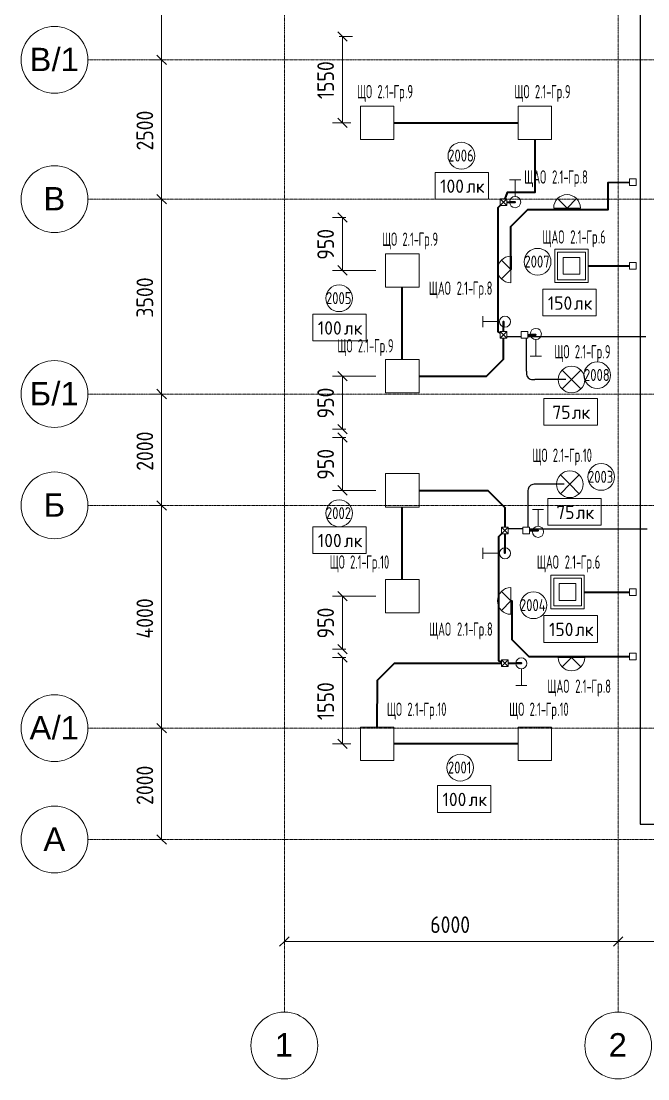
# Model space of a CAD drawing. Header units: millimetres. Extents: x -4730 to 98194, y -4296 to 93388.
# Drawn here: x -4730 to 6533, y -4296 to 14695 of the extents above; entities that cross this region are included whole.
import ezdxf

# ---------------------------------------------------------------- set-up
doc = ezdxf.new("R2010")
doc.units = ezdxf.units.MM
doc.linetypes.add('Линия сетки', pattern=[22.225, 12.7, -3.175, 3.175, -3.175])
for name, color, linetype, lineweight, true_color in [('Кабельные лотки', 5, 'Continuous', 25, 0x0000ff), ('Короба', 7, 'Continuous', 25, 0x008000), ('Соединительные детали коробов', 7, 'Continuous', 25, 0x008000), ('Типовые аннотации', 5, 'Continuous', 18, 0x0000ff)]:
    doc.layers.add(name, color=color, linetype=linetype, lineweight=lineweight, true_color=true_color)
for name, color, linetype, lineweight in [('Марки помещений', 7, 'Continuous', 9), ('Марки силовых электроприборов', 7, 'Continuous', 9), ('Оси', 7, 'Continuous', 9), ('Провода', 7, 'Continuous', 35), ('Размеры', 7, 'Continuous', 9), ('Размеры-120', 7, 'Continuous', 9)]:
    doc.layers.add(name, color=color, linetype=linetype, lineweight=lineweight)
doc.styles.add('Arial_1', font='arial.ttf', dxfattribs={"height": 420})
doc.styles.add('GOST Common', font='GOST_Common.ttf', dxfattribs={"width": 0.6, "height": 240})
doc.styles.add('GOST Common_2', font='GOST_Common.ttf', dxfattribs={"height": 240})
doc.styles.add('GOST Common_3', font='GOST_Common.ttf', dxfattribs={"width": 0.9, "height": 300})
doc.styles.add('GOST Common_4', font='GOST_Common.ttf', dxfattribs={"width": 0.8, "height": 216})
doc.dimstyles.new('ADSK_Проверочный', dxfattribs={"dimscale": 304.8, "dimtxt": 301.714499, "dimasz": 0.556693, "dimexe": 0.590551, "dimexo": 0.590551, "dimgap": 0.19685, "dimtad": 1, "dimdec": 3, "dimrnd": 0.001, "dimdsep": 46, "dimtxsty": 'GOST Common_3', "dimblk1": 'OBLIQUE', "dimblk2": 'OBLIQUE', "dimsah": 1, "dimcen": 0.09, "dimazin": 0, "dimtfac": 1, "dimtdec": 4, "dimtix": 1, "dimtmove": 0, "dimatfit": 3, "dimfxl": 1, "dimtvp": 1, "dimtolj": 1, "dimtzin": 0, "dimarcsym": 2})

# ---------------------------------------------------------------- blocks, each defined once
blk = doc.blocks.new('M_Короб_ отвод - Плоский торец - ПВХ - Стандартная-2386742-2-й этаж')
at = {"layer": 'Соединительные детали коробов'}
for p, q in [((0, 111.95), (0, 150.05)), ((-150.05, 0), (-111.95, 0))]:
    blk.add_line(p, q, dxfattribs=at)
blk.add_arc((-111.95, 111.95), 111.95, 270, 0, dxfattribs=at)
blk = doc.blocks.new('Ось сетки - Заголовок сетки - Окружность 5 мм-1145995-2-й этаж')
at = {"layer": 'Оси'}
blk.add_circle((0, 0), 5, dxfattribs=at)
blk = doc.blocks.new('DIMBLOCK1-2-й этаж')
at = {"layer": 'Размеры-120'}
for p, q in [((0, -1890), (0, -1650)), ((6000, -1890), (6000, -1650)), ((0, -1830), (-85, -1915)), ((0, -1830), (85, -1745)), ((0, -1830), (6000, -1830)), ((0, -1830), (0, -1890)), ((6000, -1830), (5915, -1915)), ((6000, -1830), (6085, -1745)), ((6000, -1830), (6000, -1890))]:
    blk.add_line(p, q, dxfattribs=at)
at = {"layer": 'Размеры-120', "color": 0, "insert": (2622, -1378), "char_height": 300, "width": 908.21, "attachment_point": 1, "line_spacing_factor": 1.022761, "style": 'GOST Common_3'}
blk.add_mtext('6000', dxfattribs=at)
blk = doc.blocks.new('_Oblique')
at = {"color": 0, "linetype": 'ByBlock', "lineweight": -2}
blk.add_line((-0.5, -0.5), (0.5, 0.5), dxfattribs=at)
blk = doc.blocks.new('DIMBLOCK2-2-й этаж')
at = {"layer": 'Размеры-120'}
for p, q in [((6000, -1890), (6000, -1650)), ((9500, -1890), (9500, -1650)), ((6000, -1830), (5915, -1915)), ((6000, -1830), (6085, -1745)), ((6000, -1830), (9500, -1830)), ((6000, -1830), (6000, -1890)), ((9500, -1830), (9415, -1915)), ((9500, -1830), (9585, -1745)), ((9500, -1830), (9500, -1890))]:
    blk.add_line(p, q, dxfattribs=at)
at = {"layer": 'Размеры-120', "color": 0, "insert": (7372, -1378), "char_height": 300, "width": 908.21, "attachment_point": 1, "line_spacing_factor": 1.022761, "style": 'GOST Common_3'}
blk.add_mtext('3500', dxfattribs=at)
blk = doc.blocks.new('DIMBLOCK21-2-й этаж')
at = {"layer": 'Размеры-120'}
for p, q in [((-2145, 2000), (-2385, 2000)), ((-2205, 2000), (-2290, 2085)), ((-2205, 0), (-2205, 2000)), ((-2205, 2000), (-2120, 1915)), ((-2205, 2000), (-2145, 2000)), ((-2145, 0), (-2385, 0)), ((-2205, 0), (-2290, 85)), ((-2205, 0), (-2120, -85)), ((-2205, 0), (-2145, 0))]:
    blk.add_line(p, q, dxfattribs=at)
at = {"layer": 'Размеры-120', "color": 0, "insert": (-2657, 622), "char_height": 300, "width": 908.21, "attachment_point": 1, "rotation": 90, "line_spacing_factor": 1.022761, "style": 'GOST Common_3'}
blk.add_mtext('2000', dxfattribs=at)
blk = doc.blocks.new('DIMBLOCK22-2-й этаж')
at = {"layer": 'Размеры-120'}
for p, q in [((-2205, 6000), (-2290, 6085)), ((-2145, 6000), (-2385, 6000)), ((-2205, 2000), (-2205, 6000)), ((-2205, 6000), (-2120, 5915)), ((-2205, 6000), (-2145, 6000)), ((-2145, 2000), (-2385, 2000)), ((-2205, 2000), (-2290, 2085)), ((-2205, 2000), (-2120, 1915)), ((-2205, 2000), (-2145, 2000))]:
    blk.add_line(p, q, dxfattribs=at)
at = {"layer": 'Размеры-120', "color": 0, "insert": (-2657, 3609), "char_height": 300, "width": 938.89, "attachment_point": 1, "rotation": 90, "line_spacing_factor": 1.022761, "style": 'GOST Common_3'}
blk.add_mtext('4000', dxfattribs=at)
blk = doc.blocks.new('DIMBLOCK23-2-й этаж')
at = {"layer": 'Размеры-120'}
for p, q in [((-2145, 8000), (-2385, 8000)), ((-2205, 8000), (-2290, 8085)), ((-2205, 6000), (-2205, 8000)), ((-2205, 8000), (-2120, 7915)), ((-2205, 8000), (-2145, 8000)), ((-2205, 6000), (-2290, 6085)), ((-2145, 6000), (-2385, 6000)), ((-2205, 6000), (-2120, 5915)), ((-2205, 6000), (-2145, 6000))]:
    blk.add_line(p, q, dxfattribs=at)
at = {"layer": 'Размеры-120', "color": 0, "insert": (-2657, 6622), "char_height": 300, "width": 908.21, "attachment_point": 1, "rotation": 90, "line_spacing_factor": 1.022761, "style": 'GOST Common_3'}
blk.add_mtext('2000', dxfattribs=at)
blk = doc.blocks.new('DIMBLOCK24-2-й этаж')
at = {"layer": 'Размеры-120'}
for p, q in [((-2205, 11500), (-2290, 11585)), ((-2145, 11500), (-2385, 11500)), ((-2205, 8000), (-2205, 11500)), ((-2205, 11500), (-2120, 11415)), ((-2205, 11500), (-2145, 11500)), ((-2145, 8000), (-2385, 8000)), ((-2205, 8000), (-2290, 8085)), ((-2205, 8000), (-2120, 7915)), ((-2205, 8000), (-2145, 8000))]:
    blk.add_line(p, q, dxfattribs=at)
at = {"layer": 'Размеры-120', "color": 0, "insert": (-2657, 9372), "char_height": 300, "width": 908.21, "attachment_point": 1, "rotation": 90, "line_spacing_factor": 1.022761, "style": 'GOST Common_3'}
blk.add_mtext('3500', dxfattribs=at)
blk = doc.blocks.new('DIMBLOCK25-2-й этаж')
at = {"layer": 'Размеры-120'}
for p, q in [((-2205, 14000), (-2290, 14085)), ((-2145, 14000), (-2385, 14000)), ((-2205, 11500), (-2205, 14000)), ((-2205, 14000), (-2120, 13915)), ((-2205, 14000), (-2145, 14000)), ((-2205, 11500), (-2290, 11585)), ((-2145, 11500), (-2385, 11500)), ((-2205, 11500), (-2120, 11415)), ((-2205, 11500), (-2145, 11500))]:
    blk.add_line(p, q, dxfattribs=at)
at = {"layer": 'Размеры-120', "color": 0, "insert": (-2657, 12372), "char_height": 300, "width": 908.21, "attachment_point": 1, "rotation": 90, "line_spacing_factor": 1.022761, "style": 'GOST Common_3'}
blk.add_mtext('2500', dxfattribs=at)
blk = doc.blocks.new('DIMBLOCK26-2-й этаж')
at = {"layer": 'Размеры-120'}
for p, q in [((-2205, 16500), (-2290, 16585)), ((-2145, 16500), (-2385, 16500)), ((-2205, 14000), (-2205, 16500)), ((-2205, 16500), (-2120, 16415)), ((-2205, 16500), (-2145, 16500)), ((-2205, 14000), (-2290, 14085)), ((-2145, 14000), (-2385, 14000)), ((-2205, 14000), (-2120, 13915)), ((-2205, 14000), (-2145, 14000))]:
    blk.add_line(p, q, dxfattribs=at)
at = {"layer": 'Размеры-120', "color": 0, "insert": (-2657, 14872), "char_height": 300, "width": 908.21, "attachment_point": 1, "rotation": 90, "line_spacing_factor": 1.022761, "style": 'GOST Common_3'}
blk.add_mtext('2500', dxfattribs=at)
blk = doc.blocks.new('DIMBLOCK91-2-й этаж')
at = {"layer": 'Размеры-120'}
for p, q in [((1044, 11170), (959, 11255)), ((1104, 11170), (864, 11170)), ((1044, 10220), (1044, 11170)), ((1044, 11170), (1129, 11085)), ((1044, 11170), (1104, 11170)), ((1044, 10220), (959, 10305)), ((1645, 10220), (864, 10220)), ((1044, 10220), (1129, 10135)), ((1044, 10220), (1645, 10220))]:
    blk.add_line(p, q, dxfattribs=at)
at = {"layer": 'Размеры-120', "color": 0, "insert": (592, 10411), "char_height": 300, "width": 681.16, "attachment_point": 1, "rotation": 90, "line_spacing_factor": 1.022761, "style": 'GOST Common_3'}
blk.add_mtext('950', dxfattribs=at)
blk = doc.blocks.new('DIMBLOCK92-2-й этаж')
at = {"layer": 'Размеры-120'}
for p, q in [((1044, 8320), (959, 8405)), ((1645, 8320), (864, 8320)), ((1044, 7370), (1044, 8320)), ((1044, 8320), (1129, 8235)), ((1044, 8320), (1645, 8320)), ((1044, 7370), (959, 7455)), ((1104, 7370), (864, 7370)), ((1044, 7370), (1129, 7285)), ((1044, 7370), (1104, 7370))]:
    blk.add_line(p, q, dxfattribs=at)
at = {"layer": 'Размеры-120', "color": 0, "insert": (592, 7561), "char_height": 300, "width": 681.16, "attachment_point": 1, "rotation": 90, "line_spacing_factor": 1.022761, "style": 'GOST Common_3'}
blk.add_mtext('950', dxfattribs=at)
blk = doc.blocks.new('DIMBLOCK93-2-й этаж')
at = {"layer": 'Размеры-120'}
for p, q in [((1104, 7220), (864, 7220)), ((1044, 7220), (959, 7305)), ((1044, 6270), (1044, 7220)), ((1044, 7220), (1129, 7135)), ((1044, 7220), (1104, 7220)), ((1645, 6270), (864, 6270)), ((1044, 6270), (959, 6355)), ((1044, 6270), (1129, 6185)), ((1044, 6270), (1645, 6270))]:
    blk.add_line(p, q, dxfattribs=at)
at = {"layer": 'Размеры-120', "color": 0, "insert": (592, 6461), "char_height": 300, "width": 681.16, "attachment_point": 1, "rotation": 90, "line_spacing_factor": 1.022761, "style": 'GOST Common_3'}
blk.add_mtext('950', dxfattribs=at)
blk = doc.blocks.new('DIMBLOCK94-2-й этаж')
at = {"layer": 'Размеры-120'}
for p, q in [((1645, 4370), (864, 4370)), ((1044, 4370), (959, 4455)), ((1044, 3420), (1044, 4370)), ((1044, 4370), (1129, 4285)), ((1044, 4370), (1645, 4370)), ((1104, 3420), (864, 3420)), ((1044, 3420), (959, 3505)), ((1044, 3420), (1129, 3335)), ((1044, 3420), (1104, 3420))]:
    blk.add_line(p, q, dxfattribs=at)
at = {"layer": 'Размеры-120', "color": 0, "insert": (592, 3611), "char_height": 300, "width": 681.16, "attachment_point": 1, "rotation": 90, "line_spacing_factor": 1.022761, "style": 'GOST Common_3'}
blk.add_mtext('950', dxfattribs=at)
blk = doc.blocks.new('DIMBLOCK95-2-й этаж')
at = {"layer": 'Размеры-120'}
for p, q in [((1044, 14420), (959, 14505)), ((984, 14420), (1224, 14420)), ((1044, 14420), (984, 14420)), ((1044, 14420), (1044, 12870)), ((1044, 14420), (1129, 14335)), ((1044, 12870), (959, 12955)), ((1195, 12870), (864, 12870)), ((1044, 12870), (1129, 12785)), ((1044, 12870), (1195, 12870))]:
    blk.add_line(p, q, dxfattribs=at)
at = {"layer": 'Размеры-120', "color": 0, "insert": (592, 13295), "char_height": 300, "width": 840.71, "attachment_point": 1, "rotation": 90, "line_spacing_factor": 1.022761, "style": 'GOST Common_3'}
blk.add_mtext('1550', dxfattribs=at)
blk = doc.blocks.new('DIMBLOCK96-2-й этаж')
at = {"layer": 'Размеры-120'}
for p, q in [((1104, 3270), (864, 3270)), ((1044, 3270), (959, 3355)), ((1044, 1720), (1044, 3270)), ((1044, 3270), (1129, 3185)), ((1044, 3270), (1104, 3270)), ((1195, 1720), (864, 1720)), ((1044, 1720), (959, 1805)), ((1044, 1720), (1129, 1635)), ((1044, 1720), (1195, 1720))]:
    blk.add_line(p, q, dxfattribs=at)
at = {"layer": 'Размеры-120', "color": 0, "insert": (592, 2145), "char_height": 300, "width": 840.71, "attachment_point": 1, "rotation": 90, "line_spacing_factor": 1.022761, "style": 'GOST Common_3'}
blk.add_mtext('1550', dxfattribs=at)
blk = doc.blocks.new('ADSK_Марка_Помещение_1_ГОСТ21-501-2011 - Номер-85995-2-й этаж')
at = {"layer": 'Марки помещений'}
blk.add_circle((0, 0), 2, dxfattribs=at)
blk = doc.blocks.new('Морка помещения_освещённость_ - Морка помещения_освещённость_-1484368-2-й этаж')
at = {"layer": 'Марки помещений', "color": 190, "true_color": 0x8000ff}
for p, q in [((-4, 0), (-4, 4)), ((-4, 4), (4, 4)), ((4, 4), (4, 0)), ((4, 0), (-4, 0))]:
    blk.add_line(p, q, dxfattribs=at)

msp = doc.modelspace()

# ---------------------------------------------------------------- linework, layer by layer
at = {"layer": 'Кабельные лотки'}
for p, q in [((6395.0021, 43348.1437), (6395.0021, 278.1437)), ((6395.0021, 278.1437), (6695.0021, 278.1437))]:
    msp.add_line(p, q, dxfattribs=at)
at = {"layer": 'Короба'}
for p, q in [((3998.0853, 9032.2039), (4258.0853, 9032.2039)), ((4349.5853, 8410.05), (4349.5853, 9003.7039)), ((4378.0853, 9032.2039), (6498.0853, 9032.2039)), ((5060, 8260), (4499.6353, 8260)), ((5030.9414, 6380), (4527.0357, 6380)), ((4376.9857, 6229.95), (4376.9857, 5607.2249)), ((4285.4857, 5578.7249), (4020.4857, 5578.7249)), ((4405.4857, 5578.7249), (6520.4857, 5578.7249))]:
    msp.add_line(p, q, dxfattribs=at)
at = {"layer": 'Оси', "linetype": 'Линия сетки'}
for p, q in [((0, 93388.3703), (0, -3096.3487)), ((6000, 93388.3703), (6000, -3096.3487)), ((98194.2682, 14000), (-3530.0173, 14000)), ((98194.2682, 11500), (-3530.0173, 11500)), ((98194.2682, 8000), (-3530.0173, 8000)), ((98194.2682, 6000), (-3530.0173, 6000)), ((98194.2682, 2000), (-3530.0173, 2000)), ((98194.2682, 0), (-3530.0173, 0))]:
    msp.add_line(p, q, dxfattribs=at)
at = {"layer": 'Провода'}
for p, q in [((1970, 12869.9999), (4200, 12869.9999)), ((5460, 10300.0006), (6200, 10300)), ((2120.3575, 8619.9999), (2120.3575, 9919.9999)), ((2120.3575, 4669.9999), (2120.3575, 5969.9999)), ((5390.9414, 4445.0004), (6200, 4444.9999)), ((4200, 1719.9999), (1970, 1719.9999))]:
    msp.add_line(p, q, dxfattribs=at)
at = {"layer": 'Провода', "flags": 128}
for points in [[(4500.5434, 12569.9999), (4502.264, 11620), (4002.264, 11620), (3959.9276, 11503.7039)], [(5080, 11340), (5080, 11315), (5820, 11315), (5820, 11795), (6200, 11803.6364)], [(3998.0853, 11443.7045), (4147.8947, 11443.706), (4047.9135, 11443.706)], [(3878.0853, 11383.7081), (3839.3745, 11345), (3839.3745, 9125), (3878.0853, 9100.9619)], [(4067.9272, 10474.9909), (4070, 10234.9999), (4070, 11010.1999), (4374.8, 11314.9999), (5080, 11314.9999), (5080, 11340)], [(3938.084, 9123.7039), (3938.0804, 9300), (3938.0804, 9203.5139)], [(2420, 8319.9999), (3633.2804, 8319.9999), (3938.0824, 8624.7999), (3938.0849, 9003.7039)], [(4378.0853, 9063.7045), (4520, 9063.706), (4421.2323, 9063.706)], [(2420, 6269.9999), (3655.6809, 6269.9999), (3960.4829, 5965.1999), (3960.4853, 5607.2249)], [(4405.4857, 5547.2255), (4560, 5547.2269), (4462.3571, 5547.2269)], [(3900.4857, 5487.2285), (3847.3438, 5434.0898), (3847.3438, 3214.0898), (3900.4857, 3192.0777)], [(3960.485, 5487.2249), (3960.4809, 5140), (3960.4809, 5239.9249)], [(4070, 4284.9999), (4090, 4284.9999), (4090, 3589.7999), (4394.8, 3284.9999), (5160, 3284.9999), (5160, 3269.9999)], [(5160, 3269.9999), (5160, 3284.9999), (6200, 3284.9999)], [(1670.4693, 2019.9999), (1671.7872, 2862.4273), (1977.064, 3167.2267), (3900.4857, 3167.2249)], [(4020.4857, 3167.2253), (4260, 3167.2269), (4160.0412, 3167.2269)]]:
    msp.add_lwpolyline(points, dxfattribs=at)
at = {"layer": 'Типовые аннотации'}
for p, q in [((1370, 13169.9999), (1970, 13169.9999)), ((1370, 12569.9999), (1370, 13169.9999)), ((1970, 13169.9999), (1970, 12569.9999)), ((4200, 13169.9999), (4800, 13169.9999)), ((4200, 12569.9999), (4200, 13169.9999)), ((4800, 13169.9999), (4800, 12569.9999)), ((1970, 12569.9999), (1370, 12569.9999)), ((4800, 12569.9999), (4200, 12569.9999)), ((4247.8947, 11845.6433), (4047.8947, 11845.6433)), ((4147.8947, 11545.6433), (4147.8947, 11845.6433)), ((1820, 10519.9999), (2420, 10519.9999)), ((1820, 9919.9999), (1820, 10519.9999)), ((2420, 10519.9999), (2420, 9919.9999)), ((2420, 9919.9999), (1820, 9919.9999)), ((3564.3567, 9400), (3564.3567, 9200)), ((3864.3567, 9300), (3564.3567, 9300)), ((4520, 8979.3567), (4520, 8679.3567)), ((1820, 8619.9999), (2420, 8619.9999)), ((1820, 8019.9999), (1820, 8619.9999)), ((2420, 8619.9999), (2420, 8019.9999)), ((4420, 8679.3567), (4620, 8679.3567)), ((5160, 8260), (4990.2944, 8429.7056)), ((5160, 8260), (5329.7056, 8429.7056)), ((5160, 8260), (4990.2944, 8090.2944)), ((5160, 8260), (5329.7056, 8090.2944)), ((2420, 8019.9999), (1820, 8019.9999)), ((1820, 6569.9999), (2420, 6569.9999)), ((1820, 5969.9999), (1820, 6569.9999)), ((2420, 6569.9999), (2420, 5969.9999)), ((5130.9414, 6380), (4961.2358, 6549.7056)), ((5130.9414, 6380), (5300.647, 6549.7056)), ((5130.9414, 6380), (4961.2358, 6210.2944)), ((5130.9414, 6380), (5300.647, 6210.2944)), ((2420, 5969.9999), (1820, 5969.9999)), ((4660, 5925.6432), (4460, 5925.6432)), ((4560, 5625.6432), (4560, 5925.6432)), ((3564.3567, 5240), (3564.3567, 5040)), ((3864.3567, 5140), (3564.3567, 5140)), ((1820, 4669.9999), (2420, 4669.9999)), ((1820, 4069.9999), (1820, 4669.9999)), ((2420, 4669.9999), (2420, 4069.9999)), ((2420, 4069.9999), (1820, 4069.9999)), ((4260, 3064.3566), (4260, 2764.3566)), ((4160, 2764.3566), (4360, 2764.3566)), ((1370, 2019.9999), (1970, 2019.9999)), ((1370, 1419.9999), (1370, 2019.9999)), ((1970, 2019.9999), (1970, 1419.9999)), ((4200, 2019.9999), (4800, 2019.9999)), ((4200, 1419.9999), (4200, 2019.9999)), ((4800, 2019.9999), (4800, 1419.9999)), ((1970, 1419.9999), (1370, 1419.9999)), ((4800, 1419.9999), (4200, 1419.9999))]:
    msp.add_line(p, q, dxfattribs=at)
at = {"layer": 'Типовые аннотации', "color": 1, "true_color": 0xff0000}
for p, q in [((6200, 11865), (6320, 11865)), ((6200, 11745), (6200, 11865)), ((6320, 11865), (6320, 11745)), ((6320, 11745), (6200, 11745)), ((5080, 11340), (4910.2944, 11509.7056)), ((5080, 11340), (5249.7056, 11509.7056)), ((4840, 11340), (5320, 11340)), ((4070, 9994.9999), (4070, 10474.9999)), ((4860, 10600), (5460, 10600)), ((4860, 10000), (4860, 10600)), ((4910, 10550), (5410, 10550)), ((4910, 10050), (4910, 10550)), ((5010, 10450), (5010, 10150)), ((5310, 10450), (5010, 10450)), ((5310, 10150), (5310, 10450)), ((5410, 10550), (5410, 10050)), ((5460, 10600), (5460, 10000)), ((4070, 10234.9999), (3900.2944, 10404.7055)), ((6200, 10360), (6320, 10360)), ((6200, 10240), (6200, 10360)), ((6320, 10360), (6320, 10240)), ((4070, 10234.9999), (3900.2944, 10065.2943)), ((5010, 10150), (5310, 10150)), ((6320, 10240), (6200, 10240)), ((5460, 10000), (4860, 10000)), ((5410, 10050), (4910, 10050)), ((4790.9414, 4744.9999), (5390.9414, 4744.9999)), ((4790.9414, 4144.9999), (4790.9414, 4744.9999)), ((4840.9414, 4694.9999), (5340.9414, 4694.9999)), ((4840.9414, 4194.9999), (4840.9414, 4694.9999)), ((4940.9414, 4594.9999), (4940.9414, 4294.9999)), ((5240.9414, 4594.9999), (4940.9414, 4594.9999)), ((5240.9414, 4294.9999), (5240.9414, 4594.9999)), ((5340.9414, 4694.9999), (5340.9414, 4194.9999)), ((5390.9414, 4744.9999), (5390.9414, 4144.9999)), ((4070, 4284.9999), (3900.2944, 4454.7055)), ((4070, 4044.9999), (4070, 4524.9999)), ((6200, 4504.9999), (6320, 4504.9999)), ((6200, 4384.9999), (6200, 4504.9999)), ((6320, 4384.9999), (6200, 4384.9999)), ((6320, 4504.9999), (6320, 4384.9999)), ((4070, 4284.9999), (3900.2944, 4115.2943)), ((5340.9414, 4194.9999), (4840.9414, 4194.9999)), ((4940.9414, 4294.9999), (5240.9414, 4294.9999)), ((5390.9414, 4144.9999), (4790.9414, 4144.9999)), ((5400, 3269.9999), (4920, 3269.9999)), ((5160, 3269.9999), (4990.2944, 3100.2943)), ((5160, 3269.9999), (5329.7056, 3100.2943)), ((6200, 3344.9999), (6320, 3344.9999)), ((6200, 3224.9999), (6200, 3344.9999)), ((6320, 3344.9999), (6320, 3224.9999)), ((6320, 3224.9999), (6200, 3224.9999))]:
    msp.add_line(p, q, dxfattribs=at)
at = {"layer": 'Типовые аннотации', "color": 16, "true_color": 0x800000}
for p, q in [((3878.0853, 11503.7039), (3998.0853, 11503.7039)), ((3878.0853, 11383.7039), (3878.0853, 11503.7039)), ((3878.0853, 11503.7039), (3998.0853, 11383.7039)), ((3878.0853, 11383.7039), (3998.0853, 11503.7039)), ((3998.0853, 11503.7039), (3998.0853, 11383.7039)), ((3998.0853, 11383.7039), (3878.0853, 11383.7039)), ((4258.0853, 9123.7039), (4378.0853, 9123.7039)), ((4258.0853, 9003.7039), (4258.0853, 9123.7039)), ((4378.0853, 9123.7039), (4378.0853, 9003.7039)), ((4378.0853, 9003.7039), (4258.0853, 9003.7039)), ((4285.4857, 5607.2249), (4405.4857, 5607.2249)), ((4285.4857, 5487.2249), (4285.4857, 5607.2249)), ((4405.4857, 5607.2249), (4405.4857, 5487.2249)), ((4405.4857, 5487.2249), (4285.4857, 5487.2249)), ((3900.4857, 3227.2249), (4020.4857, 3227.2249)), ((3900.4857, 3107.2249), (3900.4857, 3227.2249)), ((3900.4857, 3227.2249), (4020.4857, 3107.2249)), ((3900.4857, 3107.2249), (4020.4857, 3227.2249)), ((4020.4857, 3107.2249), (3900.4857, 3107.2249)), ((4020.4857, 3227.2249), (4020.4857, 3107.2249))]:
    msp.add_line(p, q, dxfattribs=at)
at = {"layer": 'Типовые аннотации', "color": 7}
for p, q in [((3878.0853, 9123.7039), (3998.0853, 9123.7039)), ((3878.0853, 9003.7039), (3878.0853, 9123.7039)), ((3878.0853, 9123.7039), (3998.0853, 9003.7039)), ((3878.0853, 9003.7039), (3998.0853, 9123.7039)), ((3998.0853, 9123.7039), (3998.0853, 9003.7039)), ((3998.0853, 9003.7039), (3878.0853, 9003.7039)), ((3900.4857, 5607.2249), (4020.4857, 5607.2249)), ((3900.4857, 5487.2249), (3900.4857, 5607.2249)), ((3900.4857, 5607.2249), (4020.4857, 5487.2249)), ((3900.4857, 5487.2249), (4020.4857, 5607.2249)), ((4020.4857, 5607.2249), (4020.4857, 5487.2249)), ((4020.4857, 5487.2249), (3900.4857, 5487.2249))]:
    msp.add_line(p, q, dxfattribs=at)
at = {"layer": 'Типовые аннотации'}
for centre, radius in [((4147.8947, 11445.6433), 100), ((3964.3567, 9300), 100), ((4520, 9079.3567), 100), ((5160, 8260), 240), ((5130.9414, 6380), 240), ((4560, 5525.6432), 100), ((3964.3567, 5140), 100), ((4260, 3164.3566), 100)]:
    msp.add_circle(centre, radius, dxfattribs=at)
at = {"layer": 'Типовые аннотации', "color": 1, "true_color": 0xff0000}
for centre, start, end in [((5080, 11340), 360, 180), ((4070, 10234.9999), 90, 270), ((4070, 4284.9999), 90, 270), ((5160, 3269.9999), 180, 360)]:
    msp.add_arc(centre, 240, start, end, dxfattribs=at)

# ---------------------------------------------------------------- block references
at = {"layer": 'Марки помещений', "xscale": 120, "yscale": 120, "zscale": 120}
for p in [(3181.7909, 12279.1804), (4551.3038, 10375.0908), (984.5621, 9718.8749), (5621.5141, 8338.9895), (5693.4967, 6510.8293), (984.5621, 5858.2638), (4477.3599, 4206.5472), (3160.7141, 1291.3169)]:
    msp.add_blockref('ADSK_Марка_Помещение_1_ГОСТ21-501-2011 - Номер-85995-2-й этаж', p, dxfattribs=at)
at = {"layer": 'Марки помещений', "color": 190, "true_color": 0x8000ff, "xscale": 120, "yscale": 120, "zscale": 120}
for p in [(3187.6329, 11500.2659), (5123.3327, 9401.357), (990.4042, 8954.2229), (5144.829, 7440.5407), (5215.764, 5643.3019), (990.4042, 5138.2638), (5144.829, 3541.0307), (3230.5613, 488.9714)]:
    msp.add_blockref('Морка помещения_освещённость_ - Морка помещения_освещённость_-1484368-2-й этаж', p, dxfattribs=at)
at = {"layer": 'Оси', "xscale": 120, "yscale": 120, "zscale": 120}
for p, rotation in [((-4130.0173, 14000), 90), ((-4130.0173, 11500), 90), ((-4130.0173, 8000), 90), ((-4130.0173, 6000), 90), ((-4130.0173, 2000), 90), ((-4130.0173, 0), 90), ((0, -3696.3487), 180), ((6000, -3696.3487), 180)]:
    msp.add_blockref('Ось сетки - Заголовок сетки - Окружность 5 мм-1145995-2-й этаж', p, dxfattribs=dict(at, rotation=rotation))
at = {"layer": 'Соединительные детали коробов'}
for p, rotation in [((4349.5853, 8260), 270), ((4376.9857, 6380), 180)]:
    msp.add_blockref('M_Короб_ отвод - Плоский торец - ПВХ - Стандартная-2386742-2-й этаж', p, dxfattribs=dict(at, rotation=rotation))

# ---------------------------------------------------------------- texts
at = {"layer": 'Марки помещений', "char_height": 216, "attachment_point": 1, "style": 'GOST Common_4'}
for s, insert, width in [('2006', (2944.8349, 12389.9676), 584.9112), ('2007', (4314.3479, 10485.878), 584.9112), ('2005', (747.6062, 9829.6621), 584.9112), ('2008', (5384.5581, 8449.7768), 584.9112), ('2003', (5456.5408, 6621.6165), 584.9112), ('2002', (747.6062, 5969.051), 584.9112), ('2004', (4233.684, 4317.3344), 600.3036), ('2001', (2939.5982, 1402.1042), 546.4302)]:
    msp.add_mtext(s, dxfattribs=dict(at, insert=insert, width=width))
at = {"layer": 'Марки помещений', "color": 190, "true_color": 0x8000ff, "char_height": 240, "attachment_point": 1, "style": 'GOST Common_2'}
for s, insert, width in [('100', (2799.749, 11851.9779), 567.59475), ('лк', (3268.0615, 11851.9779), 413.67075), ('150', (4735.4488, 9753.069), 567.59475), ('лк', (5203.7613, 9753.069), 413.67075), ('100', (602.5203, 9305.9349), 567.59475), ('лк', (1070.8328, 9305.9349), 413.67075), ('75', (4816.3451, 7792.2527), 423.291), ('лк', (5165.5951, 7792.2527), 413.67075), ('75', (4887.2801, 5995.0139), 423.291), ('лк', (5236.5301, 5995.0139), 413.67075), ('100', (602.5203, 5489.9758), 567.59475), ('лк', (1070.8328, 5489.9758), 413.67075), ('150', (4756.9451, 3892.7426), 567.59475), ('лк', (5225.2576, 3892.7426), 413.67075), ('100', (2842.6774, 840.6834), 567.59475), ('лк', (3310.9899, 840.6834), 413.67075)]:
    msp.add_mtext(s, dxfattribs=dict(at, insert=insert, width=width))
at = {"layer": 'Марки силовых электроприборов', "char_height": 240, "attachment_point": 1, "style": 'GOST Common'}
for s, insert, width in [('ЩО', (1304.6053, 13550.1823), 340.55685), (' 2.1-', (1585.5928, 13550.1823), 455.99985), ('Гр', (1961.8303, 13550.1823), 253.9746), ('.9', (2171.3803, 13550.1823), 178.93665), ('ЩО', (4134.6053, 13550.1823), 340.55685), (' 2.1-', (4415.5928, 13550.1823), 455.99985), ('Гр', (4791.8303, 13550.1823), 253.9746), ('.9', (5001.3803, 13550.1823), 178.93665), ('ЩАО', (4309.4056, 12017.6753), 502.17705), (' 2.1-', (4723.7431, 12017.6753), 455.99985), ('Гр', (5099.9806, 12017.6753), 253.9746), ('.8', (5309.5306, 12017.6753), 178.93665), ('ЩО', (1754.6053, 10900.1823), 340.55685), (' 2.1-', (2035.5928, 10900.1823), 455.99985), ('Гр', (2411.8303, 10900.1823), 253.9746), ('.9', (2621.3803, 10900.1823), 178.93665), ('ЩАО', (4636.0901, 10940.4781), 502.17705), (' 2.1-', (5050.4276, 10940.4781), 455.99985), ('Гр', (5426.6651, 10940.4781), 253.9746), ('.6', (5636.2151, 10940.4781), 178.93665), ('ЩАО', (2595.231, 10020.6298), 502.17705), (' 2.1-', (3009.5685, 10020.6298), 455.99985), ('Гр', (3385.806, 10020.6298), 253.9746), ('.8', (3595.356, 10020.6298), 178.93665), ('ЩО', (953.2241, 8985.7774), 340.55685), (' 2.1-', (1234.2116, 8985.7774), 455.99985), ('Гр', (1610.4491, 8985.7774), 253.9746), ('.9', (1819.9991, 8985.7774), 178.93665), ('ЩО', (4852.3414, 8880.1824), 340.55685), (' 2.1-', (5133.3289, 8880.1824), 455.99985), ('Гр', (5509.5664, 8880.1824), 253.9746), ('.9', (5719.1164, 8880.1824), 178.93665), ('ЩО', (4457.166, 7020.1824), 340.55685), (' 2.1-', (4738.1535, 7020.1824), 455.99985), ('Гр', (5114.391, 7020.1824), 253.9746), ('.10', (5323.941, 7020.1824), 265.5189), ('ЩО', (814.1021, 5103.0146), 340.55685), (' 2.1-', (1095.0896, 5103.0146), 455.99985), ('Гр', (1471.3271, 5103.0146), 253.9746), ('.10', (1680.8771, 5103.0146), 265.5189), ('ЩАО', (4537.166, 5103.0146), 502.17705), (' 2.1-', (4951.5035, 5103.0146), 455.99985), ('Гр', (5327.741, 5103.0146), 253.9746), ('.6', (5537.291, 5103.0146), 178.93665), ('ЩАО', (2600.4053, 3898.6338), 502.17705), (' 2.1-', (3014.7428, 3898.6338), 455.99985), ('Гр', (3390.9803, 3898.6338), 253.9746), ('.8', (3600.5303, 3898.6338), 178.93665), ('ЩАО', (4726.0113, 2873.6323), 502.17705), (' 2.1-', (5140.3488, 2873.6323), 455.99985), ('Гр', (5516.5863, 2873.6323), 253.9746), ('.8', (5726.1363, 2873.6323), 178.93665), ('ЩО', (1843.1088, 2460.1823), 340.55685), (' 2.1-', (2124.0963, 2460.1823), 455.99985), ('Гр', (2500.3338, 2460.1823), 253.9746), ('.10', (2709.8838, 2460.1823), 265.5189), ('ЩО', (4038.9653, 2460.1823), 340.55685), (' 2.1-', (4319.9528, 2460.1823), 455.99985), ('Гр', (4696.1903, 2460.1823), 253.9746), ('.10', (4905.7403, 2460.1823), 265.5189)]:
    msp.add_mtext(s, dxfattribs=dict(at, insert=insert, width=width))
at = {"layer": 'Оси', "char_height": 420, "attachment_point": 1, "style": 'Arial_1'}
for s, insert, width in [('\\fArial|b0|i0|c204|p34|;В', (-4579.3219, 14217.441), 481.0125), ('/1', (-4182.4469, 14217.441), 606.07575), ('\\fArial|b0|i0|c204|p34|;В', (-4329.1219, 11717.441), 481.0125), ('\\fArial|b0|i0|c204|p34|;Б', (-4575.7219, 8217.441), 471.39225), ('/1', (-4186.7844, 8217.441), 606.07575), ('\\fArial|b0|i0|c204|p34|;Б', (-4325.5219, 6217.441), 471.39225), ('\\fArial|b0|i0|c204|p34|;А', (-4579.3219, 2217.441), 481.0125), ('/1', (-4182.4469, 2217.441), 606.07575), ('\\fArial|b0|i0|c204|p34|;А', (-4329.1219, 217.441), 481.0125), ('\\fArial|b0|i0|c204|p34|;1', (-170.8535, -3475.6658), 404.0505), ('\\fArial|b0|i0|c204|p34|;2', (5829.1465, -3475.6658), 404.0505)]:
    msp.add_mtext(s, dxfattribs=dict(at, insert=insert, width=width))

# ---------------------------------------------------------------- dimensions: what is measured, and where the dimension line sits
at = {"layer": 'Размеры'}
for base, p1, p2, override, picture, middle in [((-2204.7307, 16500), (-2324.7126, 14000), (-2324.7126, 16500), {"dimpost": '<>', "dimfxl": 2500}, 'DIMBLOCK26-2-й этаж', (-2414.7307, 15250)), ((1043.9447, 12869.9999), (1163.9266, 14419.9999), (1374.764, 12869.9999), {"dimpost": '<>', "dimfxl": 1564.273768}, 'DIMBLOCK95-2-й этаж', (833.9447, 13644.9999)), ((-2204.7307, 14000), (-2324.7126, 11500), (-2324.7126, 14000), {"dimpost": '<>', "dimfxl": 2500}, 'DIMBLOCK25-2-й этаж', (-2414.7307, 12750)), ((-2204.7307, 11500), (-2324.7126, 8000), (-2324.7126, 11500), {"dimpost": '<>', "dimfxl": 3500}, 'DIMBLOCK24-2-й этаж', (-2414.7307, 9750)), ((1043.9447, 11169.9999), (1824.764, 10219.9999), (923.9628, 11169.9999), {"dimpost": '<>', "dimfxl": 1309.176374}, 'DIMBLOCK91-2-й этаж', (833.9447, 10694.9999)), ((1043.9447, 8319.9999), (923.9628, 7369.9999), (1824.764, 8319.9999), {"dimpost": '<>', "dimfxl": 1309.176374}, 'DIMBLOCK92-2-й этаж', (833.9447, 7844.9999)), ((-2204.7307, 8000), (-2324.7126, 6000), (-2324.7126, 8000), {"dimpost": '<>', "dimfxl": 2000}, 'DIMBLOCK23-2-й этаж', (-2414.7307, 7000)), ((1043.9447, 7219.9999), (1824.764, 6269.9999), (923.9628, 7219.9999), {"dimpost": '<>', "dimfxl": 1309.176374}, 'DIMBLOCK93-2-й этаж', (833.9447, 6744.9999)), ((-2204.7307, 6000), (-2324.7126, 2000), (-2324.7126, 6000), {"dimpost": '<>', "dimfxl": 4000}, 'DIMBLOCK22-2-й этаж', (-2414.7307, 4000)), ((1043.9447, 4369.9999), (923.9628, 3419.9999), (1824.764, 4369.9999), {"dimpost": '<>', "dimfxl": 1309.176374}, 'DIMBLOCK94-2-й этаж', (833.9447, 3894.9999)), ((1043.9447, 3269.9999), (1374.764, 1719.9999), (923.9628, 3269.9999), {"dimpost": '<>', "dimfxl": 1614.224801}, 'DIMBLOCK96-2-й этаж', (833.9447, 2494.9999)), ((-2204.7307, 2000), (-2324.7126, 0), (-2324.7126, 2000), {"dimpost": '<>', "dimfxl": 2000}, 'DIMBLOCK21-2-й этаж', (-2414.7307, 1000))]:
    dim = msp.add_linear_dim(base=base, p1=p1, p2=p2, angle=90, dimstyle='ADSK_Проверочный', override=override, dxfattribs=at)
    dim.commit()
    dim.dimension.update_dxf_attribs({"geometry": picture, "text_midpoint": middle})
for base, p1, p2, override, picture, middle in [((6000, -1830.0805), (0, -1710.0987), (6000, -1710.0987), {"dimpost": '<>', "dimfxl": 6000}, 'DIMBLOCK1-2-й этаж', (3000, -1620.0805)), ((9500, -1830.0805), (6000, -1710.0987), (9500, -1710.0987), {"dimpost": '<>', "dimfxl": 3500}, 'DIMBLOCK2-2-й этаж', (7750, -1620.0805))]:
    dim = msp.add_linear_dim(base=base, p1=p1, p2=p2, dimstyle='ADSK_Проверочный', override=override, dxfattribs=at)
    dim.commit()
    dim.dimension.update_dxf_attribs({"geometry": picture, "text_midpoint": middle})

doc.saveas('drawing.dxf')
